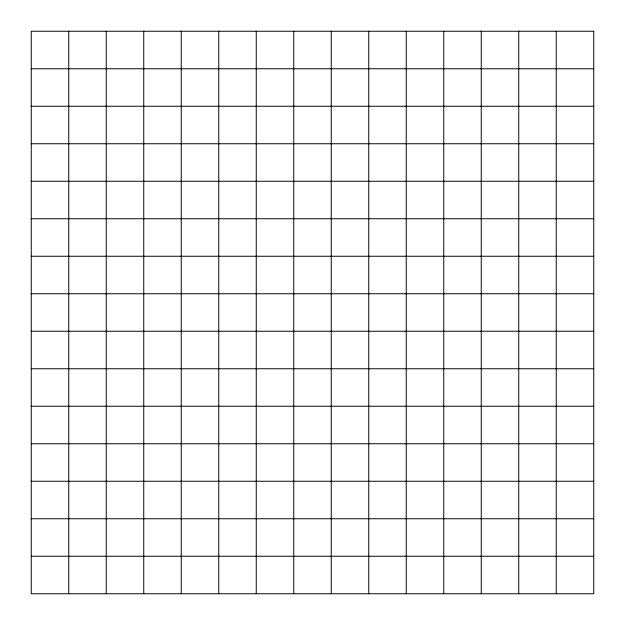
<?xml version="1.0" encoding="UTF-8"?>
<svg xmlns="http://www.w3.org/2000/svg" width="625" height="625" viewBox="0 0 625 625"><rect width="100%" height="100%" fill="white"/><g stroke="black" fill="none" stroke-linecap="round" stroke-linejoin="round"><path stroke-width="0.94" d="M31.25 68.75L593.75 68.75M31.25 106.25L593.75 106.25M31.25 143.75L593.75 143.75M31.25 181.25L593.75 181.25M31.25 218.75L593.75 218.75M31.25 256.25L593.75 256.25M31.25 293.75L593.75 293.75M31.25 331.25L593.75 331.25M31.25 368.75L593.75 368.75M31.25 406.25L593.75 406.25M31.25 443.75L593.75 443.75M31.25 481.25L593.75 481.25M31.25 518.75L593.75 518.75M31.25 556.25L593.75 556.25M556.25 31.25L556.25 593.75M518.75 31.25L518.75 593.75M481.25 31.25L481.25 593.75M443.75 31.25L443.75 593.75M406.25 31.25L406.25 593.75M368.75 31.25L368.75 593.75M331.25 31.25L331.25 593.75M293.75 31.25L293.75 593.75M256.25 31.25L256.25 593.75M218.75 31.25L218.75 593.75M181.25 31.25L181.25 593.75M143.75 31.25L143.75 593.75M106.25 31.25L106.25 593.75M68.75 31.25L68.75 593.75M593.75 31.25L31.25 31.25L31.25 593.75L593.75 593.75L593.75 31.25"/></g></svg>
